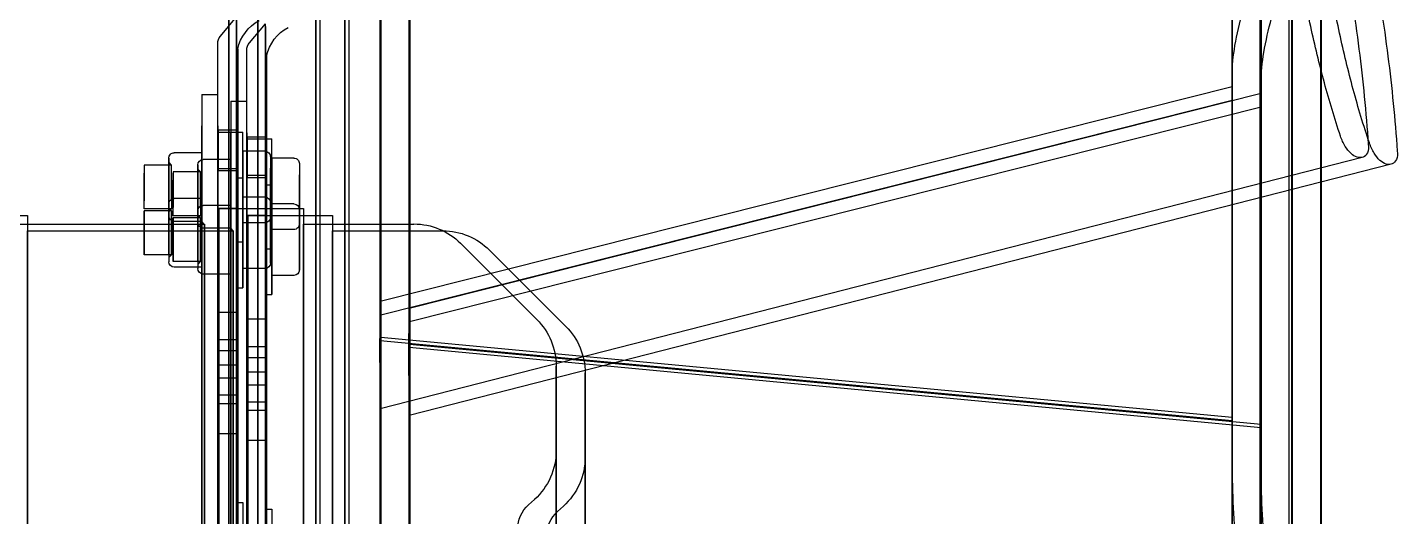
# Model space of a CAD drawing. Header units: millimetres. Extents: x -69706 to 52883, y -6882 to 68885.
# Drawn here: x 7236 to 7485.4, y 26263.3 to 26352.4 of the extents above; entities that cross this region are included whole.
import ezdxf

# ---------------------------------------------------------------- set-up
doc = ezdxf.new("R2010")
doc.units = ezdxf.units.MM
doc.layers.add('ac-SB', color=7, linetype='Continuous', lineweight=13)

# ---------------------------------------------------------------- blocks, each defined once
blk = doc.blocks.new('A$C15852BBE')
at = {"layer": 'ac-SB', "lineweight": -3}
for p, q in [((5901.4, 695.25), (5901.4, 1274.11)), ((5901.4, 1272.94), (5901.4, 694.09)), ((5906.66, 694.02), (5906.66, 1272.87)), ((5906.66, 1271.7), (5906.66, 692.85)), ((5899.81, 859.6), (5899.81, 1109.1)), ((5899.81, 1108.6), (5899.81, 859.1)), ((5905.08, 858.36), (5905.08, 1107.86)), ((5905.08, 1107.36), (5905.08, 857.86)), ((5903.39, 872.35), (5903.39, 1101.6)), ((5906.31, 1101.6), (5906.31, 872.35)), ((5908.66, 871.11), (5908.66, 1100.36)), ((5911.58, 1100.36), (5911.58, 871.11)), ((5903.39, 1095.85), (5903.39, 866.6)), ((5906.31, 866.6), (5906.31, 1095.85)), ((5908.66, 1094.61), (5908.66, 865.36)), ((5911.58, 865.36), (5911.58, 1094.61)), ((5887.81, 1080.8), (5887.81, 892.13)), ((5943.31, 1080.8), (5943.31, 892.13)), ((5887.81, 1078), (5887.81, 890.2)), ((5887.81, 890.2), (5887.81, 1078)), ((5893.08, 1079.56), (5893.08, 890.89)), ((5905.85, 894.79), (5905.85, 1078)), ((5906.31, 1078.84), (5906.31, 893.99)), ((5911.58, 1077.6), (5911.58, 892.75)), ((5943.31, 1078), (5943.31, 890.2)), ((5943.31, 890.2), (5943.31, 1078)), ((5887.81, 887.4), (5887.81, 1076.06)), ((5893.08, 1076.76), (5893.08, 888.96)), ((5893.08, 888.96), (5893.08, 1076.76)), ((5911.11, 893.55), (5911.11, 1076.76)), ((5943.31, 887.4), (5943.31, 1076.06)), ((5893.08, 886.16), (5893.08, 1074.83)), ((5905.85, 1073.4), (5905.85, 890.2)), ((5906.31, 889.35), (5906.31, 1074.21)), ((5911.58, 888.11), (5911.58, 1072.97)), ((5911.11, 1072.16), (5911.11, 888.96)), ((5873.81, 1067.71), (5873.81, 935.13)), ((5879.08, 1066.47), (5879.08, 933.9)), ((5841.81, 1052.11), (5841.81, 916.08)), ((5841.81, 916.08), (5841.81, 1052.11)), ((5847.08, 1050.87), (5847.08, 914.84)), ((5847.08, 914.85), (5847.08, 1050.87)), ((5841.81, 931.44), (5841.81, 1036.76)), ((5841.81, 1036.75), (5841.81, 931.44)), ((5847.08, 930.2), (5847.08, 1035.52)), ((5847.08, 1035.51), (5847.08, 930.2)), ((5707.78, 1010.12), (5707.78, 693.59)), ((5707.95, 691.6), (5707.95, 1010.3)), ((5901.4, 1010.3), (5901.4, 691.58)), ((5713.05, 1008.89), (5713.05, 692.35)), ((5713.22, 690.36), (5713.22, 1009.06)), ((5713.68, 1009.99), (5713.68, 695.07)), ((5718.78, 1009.89), (5718.78, 696.21)), ((5718.95, 1008.75), (5718.95, 693.83)), ((5724.04, 1008.65), (5724.04, 694.97)), ((5906.66, 1009.07), (5906.66, 690.34)), ((5873.7, 1005.5), (5873.7, 928.71)), ((5878.97, 1004.26), (5878.97, 927.47)), ((5884.76, 1003.64), (5884.76, 765.98)), ((5890.02, 1002.4), (5890.02, 764.74)), ((5884.76, 997.64), (5884.76, 832.91)), ((5873.81, 997.22), (5873.81, 923.54)), ((5879.08, 995.98), (5879.08, 922.3)), ((5885.55, 997.43), (5885.55, 835.89)), ((5890.02, 996.4), (5890.02, 831.67)), ((5890.81, 996.19), (5890.81, 834.66)), ((5899.77, 995.37), (5899.77, 858.84)), ((5899.96, 853.01), (5899.96, 995.89)), ((5903.39, 995.46), (5903.39, 857.32)), ((5899.81, 992.77), (5899.81, 887.32)), ((5903.22, 992.77), (5903.22, 892.21)), ((5905.04, 994.13), (5905.04, 857.6)), ((5905.23, 851.77), (5905.23, 994.65)), ((5908.66, 994.22), (5908.66, 856.08)), ((5905.08, 991.53), (5905.08, 886.08)), ((5908.48, 991.53), (5908.48, 890.97)), ((5903.22, 887.32), (5903.22, 975.43)), ((5899.77, 858.33), (5899.77, 972.83)), ((5908.48, 886.08), (5908.48, 974.19)), ((5885.55, 835.3), (5885.55, 970.77)), ((5899.96, 972.31), (5899.96, 852.48)), ((5905.04, 857.09), (5905.04, 971.59)), ((5905.23, 971.07), (5905.23, 851.24)), ((5890.81, 834.06), (5890.81, 969.53)), ((5873.7, 904.11), (5873.7, 962.69)), ((5873.81, 895.54), (5873.81, 964.08)), ((5879.08, 894.3), (5879.08, 962.84)), ((5878.97, 902.87), (5878.97, 961.46)), ((5718.78, 863.25), (5718.78, 959.21)), ((5724.04, 862.01), (5724.04, 957.97)), ((5718.78, 940.95), (5718.78, 953.6)), ((5873.81, 845.79), (5873.81, 954.73)), ((5879.08, 844.55), (5879.08, 953.49)), ((5898.81, 940.88), (5898.81, 953.11)), ((5899.81, 940.88), (5899.81, 953.11)), ((5724.04, 939.71), (5724.04, 952.36)), ((5904.08, 939.64), (5904.08, 951.87)), ((5905.08, 939.64), (5905.08, 951.87)), ((5718.78, 928.33), (5718.78, 940.95)), ((5718.78, 928.33), (5718.78, 940.95)), ((5846.84, 941.31), (5845.76, 940.33)), ((5846.84, 941.31), (5845.76, 940.33)), ((5899.81, 940.88), (5898.81, 940.88)), ((5718.78, 926.96), (5718.78, 939.83)), ((5718.78, 939.83), (5718.78, 927.77)), ((5724.04, 927.09), (5724.04, 939.71)), ((5724.04, 927.09), (5724.04, 939.71)), ((5724.05, 925.72), (5724.05, 938.59)), ((5724.05, 938.59), (5724.05, 926.53)), ((5852.1, 940.07), (5851.02, 939.09)), ((5852.1, 940.07), (5851.02, 939.09)), ((5905.08, 939.64), (5904.08, 939.64)), ((5718.78, 712.09), (5718.78, 934.86)), ((5718.78, 934.86), (5718.78, 928.33)), ((5724.04, 710.86), (5724.04, 933.62)), ((5724.04, 933.62), (5724.04, 927.09)), ((5873.81, 765.54), (5873.81, 935.13)), ((5879.08, 764.3), (5879.08, 933.9)), ((5841.81, 931.44), (5841.81, 931.44)), ((5718.78, 928.15), (5718.78, 928.33)), ((5718.78, 927.96), (5718.78, 928.15)), ((5718.78, 927.77), (5718.78, 927.96)), ((5718.78, 925.44), (5718.78, 927.77)), ((5847.08, 930.2), (5847.08, 930.2)), ((5899.81, 921.95), (5899.81, 928.37)), ((5899.81, 928.37), (5903.31, 928.37)), ((5899.81, 927.79), (5899.81, 921.37)), ((5903.31, 928.37), (5903.31, 927.79)), ((5903.31, 921.95), (5903.31, 928.36)), ((5903.31, 927.79), (5903.31, 921.39)), ((5718.77, 925.96), (5718.76, 925.98)), ((5873.82, 911.4), (5718.76, 925.98)), ((5718.78, 925.94), (5718.77, 925.96)), ((5718.78, 927), (5718.78, 925.92)), ((5718.78, 925.92), (5718.78, 925.94)), ((5718.78, 925.44), (5718.78, 925.92)), ((5718.78, 925.44), (5873.74, 910.87)), ((5724.05, 926.91), (5724.04, 927.09)), ((5724.05, 926.72), (5724.05, 926.91)), ((5724.05, 926.53), (5724.05, 926.72)), ((5724.05, 924.2), (5724.05, 926.53)), ((5724.05, 925.76), (5724.05, 924.68)), ((5905.08, 920.71), (5905.08, 927.13)), ((5905.08, 927.13), (5908.58, 927.13)), ((5905.08, 926.55), (5905.08, 920.13)), ((5908.58, 927.13), (5908.58, 926.55)), ((5908.58, 920.71), (5908.58, 927.12)), ((5908.58, 926.55), (5908.58, 920.15)), ((5695.11, 878.08), (5873.81, 923.82)), ((5724.04, 924.72), (5724.03, 924.74)), ((5879.08, 910.16), (5724.03, 924.74)), ((5724.05, 924.7), (5724.04, 924.72)), ((5724.05, 924.68), (5724.05, 924.7)), ((5724.05, 924.2), (5724.05, 924.68)), ((5724.05, 924.2), (5879.01, 909.63)), ((5873.81, 923.82), (5873.81, 918.93)), ((5899.81, 922.91), (5899.81, 916.08)), ((5899.81, 922.91), (5902.31, 922.91)), ((5902.31, 922.91), (5903.31, 922.91)), ((5903.31, 922.91), (5903.31, 916.08)), ((5903.31, 922.74), (5903.31, 922.89)), ((5700.38, 876.84), (5879.08, 922.59)), ((5879.08, 922.59), (5879.08, 917.69)), ((5899.81, 915.91), (5899.81, 922.74)), ((5899.81, 921.37), (5903.31, 921.37)), ((5903.31, 915.91), (5903.31, 922.74)), ((5903.31, 921.37), (5903.31, 921.95)), ((5905.08, 921.67), (5905.08, 914.84)), ((5905.08, 921.67), (5907.58, 921.67)), ((5905.08, 914.67), (5905.08, 921.5)), ((5907.58, 921.67), (5908.58, 921.67)), ((5908.58, 921.67), (5908.58, 914.84)), ((5908.58, 921.5), (5908.58, 921.65)), ((5908.58, 914.67), (5908.58, 921.5)), ((5908.58, 920.13), (5908.58, 920.71)), ((5873.81, 918.93), (5873.81, 765.54)), ((5899.81, 912.99), (5899.81, 918.29)), ((5899.81, 918.29), (5902.31, 918.29)), ((5902.31, 918.29), (5903.31, 918.29)), ((5903.31, 918.29), (5903.31, 916.58)), ((5903.31, 912.99), (5903.31, 918.27)), ((5905.08, 920.13), (5908.58, 920.13)), ((5841.81, 916.08), (5841.81, 916.08)), ((5873.7, 745.96), (5873.7, 916.49)), ((5879.08, 917.69), (5879.08, 764.3)), ((5899.81, 916.58), (5899.81, 911.29)), ((5899.81, 915.91), (5902.31, 915.91)), ((5902.31, 915.91), (5903.31, 915.91)), ((5903.31, 916.58), (5903.31, 911.3)), ((5903.31, 916.08), (5903.31, 915.92)), ((5905.08, 911.76), (5905.08, 917.05)), ((5905.08, 917.05), (5907.58, 917.05)), ((5905.08, 915.35), (5905.08, 910.05)), ((5907.58, 917.05), (5908.58, 917.05)), ((5908.58, 917.05), (5908.58, 915.35)), ((5908.58, 911.76), (5908.58, 917.04)), ((5908.58, 915.35), (5908.58, 910.06)), ((5847.08, 914.85), (5847.08, 914.84)), ((5878.97, 744.72), (5878.97, 915.25)), ((5899.81, 913.31), (5899.81, 907.28)), ((5899.81, 913.31), (5903.31, 913.31)), ((5903.31, 913.31), (5903.31, 907.28)), ((5903.31, 912.34), (5903.31, 913.3)), ((5903.31, 911.29), (5903.31, 912.99)), ((5905.08, 914.67), (5907.58, 914.67)), ((5907.58, 914.67), (5908.58, 914.67)), ((5908.58, 914.84), (5908.58, 914.68)), ((5873.74, 910.87), (5873.76, 911.05)), ((5873.76, 911.05), (5873.79, 911.22)), ((5873.79, 911.22), (5873.82, 911.4)), ((5899.81, 906.31), (5899.81, 912.34)), ((5899.81, 911.29), (5902.31, 911.29)), ((5902.31, 911.29), (5903.31, 911.29)), ((5903.31, 906.31), (5903.31, 912.34)), ((5905.08, 912.07), (5905.08, 906.04)), ((5905.08, 912.07), (5908.58, 912.07)), ((5905.08, 905.07), (5905.08, 911.1)), ((5908.58, 912.07), (5908.58, 906.04)), ((5908.58, 911.1), (5908.58, 912.06)), ((5908.58, 910.05), (5908.58, 911.76)), ((5908.58, 905.07), (5908.58, 911.1)), ((5879.01, 909.63), (5879.03, 909.81)), ((5879.03, 909.81), (5879.05, 909.98)), ((5879.05, 909.98), (5879.08, 910.16)), ((5905.08, 910.05), (5907.58, 910.05)), ((5907.58, 910.05), (5908.58, 910.05)), ((5718.78, 867.69), (5873.74, 906.78)), ((5724.05, 866.45), (5879.01, 905.54)), ((5845.33, 907.6), (5859.21, 893.71)), ((5845.33, 907.6), (5859.21, 893.71)), ((5850.59, 906.36), (5864.48, 892.47)), ((5850.59, 906.36), (5864.48, 892.47)), ((5899.81, 906.31), (5903.31, 906.31)), ((5903.31, 907.28), (5903.31, 906.33)), ((5908.58, 906.04), (5908.58, 905.09)), ((5873.82, 904.27), (5718.76, 865.16)), ((5879.08, 903.03), (5724.03, 863.92)), ((5905.08, 905.07), (5908.58, 905.07)), ((5898.81, 901.81), (5898.81, 881.81)), ((5898.81, 881.81), (5898.81, 901.81)), ((5899.81, 901.81), (5898.81, 901.81)), ((5899.81, 901.81), (5898.81, 901.81)), ((5899.81, 881.81), (5899.81, 901.81)), ((5899.81, 901.81), (5899.81, 881.81)), ((5904.08, 900.57), (5904.08, 880.57)), ((5904.08, 880.57), (5904.08, 900.57)), ((5905.08, 900.57), (5904.08, 900.57)), ((5905.08, 900.57), (5904.08, 900.57)), ((5905.08, 880.57), (5905.08, 900.57)), ((5905.08, 900.57), (5905.08, 880.57)), ((5894.81, 898.31), (5898.81, 898.31)), ((5894.81, 898.31), (5898.81, 898.31)), ((5898.81, 885.31), (5898.81, 898.31)), ((5898.81, 898.31), (5898.81, 885.31)), ((5906.31, 887.29), (5906.31, 898.06)), ((5906.31, 898.06), (5911.31, 898.06)), ((5873.81, 837.67), (5873.81, 895.63)), ((5873.81, 761.58), (5873.81, 895.6)), ((5873.81, 845.8), (5873.81, 895.54)), ((5893.81, 886.31), (5893.81, 897.31)), ((5893.81, 897.31), (5893.81, 886.31)), ((5899.08, 885.07), (5899.08, 896.07)), ((5899.08, 896.07), (5899.08, 885.07)), ((5900.08, 897.07), (5904.08, 897.07)), ((5900.08, 897.07), (5904.08, 897.07)), ((5904.08, 884.07), (5904.08, 897.07)), ((5904.08, 897.07), (5904.08, 884.07)), ((5906.31, 896.33), (5906.31, 885.56)), ((5911.58, 886.06), (5911.58, 896.82)), ((5911.58, 896.82), (5916.58, 896.82)), ((5911.81, 895.81), (5912.31, 896.31)), ((5911.81, 895.81), (5911.81, 894.58)), ((5911.81, 889.05), (5911.81, 895.81)), ((5911.81, 895.81), (5916.81, 895.81)), ((5911.81, 895.81), (5916.81, 895.81)), ((5912.31, 888.02), (5912.31, 897.06)), ((5912.31, 888.7), (5912.31, 896.31)), ((5912.31, 895.61), (5912.31, 886.56)), ((5916.81, 895.81), (5916.81, 887.81)), ((5916.81, 887.81), (5916.81, 895.81)), ((5917.58, 886.78), (5917.58, 895.82)), ((5879.08, 836.43), (5879.08, 894.39)), ((5879.08, 760.34), (5879.08, 894.36)), ((5879.08, 844.56), (5879.08, 894.3)), ((5898.81, 877.22), (5898.81, 893.45)), ((5899.81, 893.45), (5898.81, 893.45)), ((5899.81, 877.22), (5899.81, 893.45)), ((5905.85, 894.64), (5905.85, 894.79)), ((5905.85, 890.2), (5905.85, 894.64)), ((5906.31, 893.99), (5906.31, 893.84)), ((5911.11, 893.4), (5911.11, 893.55)), ((5911.11, 888.96), (5911.11, 893.4)), ((5911.58, 895.09), (5911.58, 884.32)), ((5911.81, 894.58), (5911.81, 887.81)), ((5912.31, 894.92), (5912.31, 887.31)), ((5917.08, 894.57), (5917.58, 895.07)), ((5917.08, 894.57), (5917.08, 893.34)), ((5917.08, 887.81), (5917.08, 894.57)), ((5917.08, 894.57), (5922.08, 894.57)), ((5917.08, 894.57), (5922.08, 894.57)), ((5917.08, 893.34), (5917.08, 886.57)), ((5917.58, 887.46), (5917.58, 895.07)), ((5917.58, 894.37), (5917.58, 885.32)), ((5917.58, 893.68), (5917.58, 886.07)), ((5922.08, 894.57), (5922.08, 886.57)), ((5922.08, 886.57), (5922.08, 894.57)), ((5873.7, 745.2), (5873.7, 892.31)), ((5878.97, 743.96), (5878.97, 891.07)), ((5903.22, 892.21), (5903.22, 892.05)), ((5904.08, 875.98), (5904.08, 892.22)), ((5905.08, 892.22), (5904.08, 892.22)), ((5905.08, 875.98), (5905.08, 892.22)), ((5908.48, 890.97), (5908.48, 890.81)), ((5911.58, 892.75), (5911.58, 892.6)), ((5887.81, 890.2), (5867.7, 890.2)), ((5887.81, 890.2), (5867.7, 890.2)), ((5893.08, 888.96), (5872.96, 888.96)), ((5893.08, 888.96), (5872.96, 888.96)), ((5893.81, 888.95), (5893.81, 880.03)), ((5894.81, 889.95), (5898.81, 889.95)), ((5898.81, 889.95), (5898.81, 879.4)), ((5898.81, 889.69), (5898.81, 873.45)), ((5899.81, 889.69), (5899.81, 873.45)), ((5900.08, 888.72), (5904.08, 888.72)), ((5904.08, 888.72), (5904.08, 878.16)), ((5904.08, 888.45), (5904.08, 872.22)), ((5905.08, 888.45), (5905.08, 872.22)), ((5943.31, 890.2), (5905.85, 890.2)), ((5943.31, 890.2), (5905.85, 890.2)), ((5906.31, 889.7), (5906.31, 877.26)), ((5906.31, 889.7), (5911.31, 889.7)), ((5906.31, 877.2), (5906.31, 889.65)), ((5948.58, 888.96), (5911.11, 888.96)), ((5948.58, 888.96), (5911.11, 888.96)), ((5911.58, 888.47), (5911.58, 876.02)), ((5911.58, 888.47), (5916.58, 888.47)), ((5911.58, 875.97), (5911.58, 888.41)), ((5911.81, 887.81), (5911.81, 889.05)), ((5911.81, 887.45), (5912.31, 887.95)), ((5912.31, 888.7), (5912.31, 878.25)), ((5912.31, 878.2), (5912.31, 888.66)), ((5912.31, 887.95), (5912.31, 882.85)), ((5903.01, 887.4), (5887.81, 887.4)), ((5908.28, 886.16), (5893.08, 886.16)), ((5893.81, 877.95), (5893.81, 886.88)), ((5898.81, 876.95), (5898.81, 887.51)), ((5899.08, 887.72), (5899.08, 878.79)), ((5899.08, 876.72), (5899.08, 885.64)), ((5903.22, 887.32), (5899.81, 887.32)), ((5904.08, 875.72), (5904.08, 886.27)), ((5908.48, 886.08), (5905.08, 886.08)), ((5906.31, 885.56), (5911.31, 885.56)), ((5911.81, 887.81), (5916.81, 887.81)), ((5911.81, 887.81), (5912.31, 887.31)), ((5911.81, 887.81), (5916.81, 887.81)), ((5911.81, 883.99), (5911.81, 887.45)), ((5911.81, 887.45), (5916.81, 887.45)), ((5911.81, 885.95), (5911.81, 882.92)), ((5916.81, 887.45), (5916.81, 880.96)), ((5916.81, 879.45), (5916.81, 885.95)), ((5917.08, 886.57), (5917.08, 887.81)), ((5917.08, 886.22), (5917.58, 886.72)), ((5917.08, 886.57), (5922.08, 886.57)), ((5917.08, 886.57), (5917.58, 886.07)), ((5917.08, 886.57), (5922.08, 886.57)), ((5917.08, 882.75), (5917.08, 886.22)), ((5917.08, 886.22), (5922.08, 886.22)), ((5917.58, 887.47), (5917.58, 877.01)), ((5917.58, 876.97), (5917.58, 887.42)), ((5917.58, 886.72), (5917.58, 881.61)), ((5922.08, 886.22), (5922.08, 879.72)), ((5970.01, 887.4), (5943.31, 887.4)), ((5894.81, 885.31), (5898.81, 885.31)), ((5894.81, 885.31), (5898.81, 885.31)), ((5900.08, 884.07), (5904.08, 884.07)), ((5900.08, 884.07), (5904.08, 884.07)), ((5911.58, 884.32), (5916.58, 884.32)), ((5911.81, 880.96), (5911.81, 883.99)), ((5911.81, 882.92), (5911.81, 879.45)), ((5912.31, 878.95), (5912.31, 884.06)), ((5917.08, 884.71), (5917.08, 881.68)), ((5922.08, 878.22), (5922.08, 884.71)), ((5899.81, 881.81), (5898.81, 881.81)), ((5899.81, 881.81), (5898.81, 881.81)), ((5899.81, 876.72), (5899.81, 880.53)), ((5899.81, 880.53), (5903.31, 880.53)), ((5903.31, 880.53), (5903.31, 877.34)), ((5903.31, 876.72), (5903.31, 880.52)), ((5905.08, 880.57), (5904.08, 880.57)), ((5905.08, 880.57), (5904.08, 880.57)), ((5917.08, 879.72), (5917.08, 882.75)), ((5917.08, 881.68), (5917.08, 878.22)), ((5917.58, 877.72), (5917.58, 882.82)), ((5899.81, 880.14), (5899.81, 875.41)), ((5899.81, 880.14), (5902.31, 880.14)), ((5899.81, 873.14), (5899.81, 877.87)), ((5902.31, 880.14), (5903.31, 880.14)), ((5903.31, 880.14), (5903.31, 875.41)), ((5903.31, 877.87), (5903.31, 880.12)), ((5903.31, 873.14), (5903.31, 877.87)), ((5905.08, 875.48), (5905.08, 879.29)), ((5905.08, 879.29), (5908.58, 879.29)), ((5905.08, 878.9), (5905.08, 874.17)), ((5905.08, 878.9), (5907.58, 878.9)), ((5907.58, 878.9), (5908.58, 878.9)), ((5908.58, 879.29), (5908.58, 876.1)), ((5908.58, 875.48), (5908.58, 879.28)), ((5908.58, 878.9), (5908.58, 874.17)), ((5908.58, 876.63), (5908.58, 878.89)), ((5911.81, 879.45), (5912.31, 878.95)), ((5911.81, 879.45), (5916.81, 879.45)), ((5917.08, 878.22), (5917.58, 877.72)), ((5917.08, 878.22), (5922.08, 878.22)), ((5894.81, 876.95), (5898.81, 876.95)), ((5899.81, 877.34), (5899.81, 873.53)), ((5900.08, 875.72), (5904.08, 875.72)), ((5903.31, 877.34), (5903.31, 873.54)), ((5903.31, 873.53), (5903.31, 876.72)), ((5903.31, 875.41), (5903.31, 873.15)), ((5905.08, 871.9), (5905.08, 876.63)), ((5905.08, 876.1), (5905.08, 872.29)), ((5906.31, 877.2), (5911.31, 877.2)), ((5908.58, 871.9), (5908.58, 876.63)), ((5908.58, 876.1), (5908.58, 872.31)), ((5908.58, 872.29), (5908.58, 875.48)), ((5911.58, 875.97), (5916.58, 875.97)), ((5899.81, 873.45), (5898.81, 873.45)), ((5899.81, 873.53), (5903.31, 873.53)), ((5899.81, 873.14), (5902.31, 873.14)), ((5902.31, 873.14), (5903.31, 873.14)), ((5908.58, 874.17), (5908.58, 871.91)), ((5873.81, 824.81), (5873.81, 872.17)), ((5873.81, 760.61), (5873.81, 872.17)), ((5879.08, 823.57), (5879.08, 870.93)), ((5879.08, 759.37), (5879.08, 870.93)), ((5905.08, 872.22), (5904.08, 872.22)), ((5905.08, 872.29), (5908.58, 872.29)), ((5905.08, 871.9), (5907.58, 871.9)), ((5907.58, 871.9), (5908.58, 871.9)), ((5718.78, 867.69), (5718.78, 866.58)), ((5718.78, 865.45), (5718.78, 867.69)), ((5718.78, 866.49), (5718.78, 866.58)), ((5718.78, 855.54), (5718.78, 866.58)), ((5718.78, 866.4), (5718.78, 866.49)), ((5718.78, 866.31), (5718.78, 866.4)), ((5718.78, 866.31), (5718.78, 854.79)), ((5718.78, 863.25), (5718.78, 866.31)), ((5718.78, 866.31), (5718.78, 854.79)), ((5718.78, 864.44), (5718.78, 865.44)), ((5718.78, 865.44), (5718.78, 865.35)), ((5724.05, 866.45), (5724.05, 865.34)), ((5724.05, 864.21), (5724.05, 866.45)), ((5906.31, 866.6), (5903.39, 866.6)), ((5718.77, 865.25), (5718.76, 865.16)), ((5718.78, 865.35), (5718.77, 865.25)), ((5718.78, 864.46), (5718.78, 855.54)), ((5724.04, 864.02), (5724.03, 863.92)), ((5724.04, 865.08), (5724.05, 865.16)), ((5724.04, 865.08), (5724.04, 853.55)), ((5724.04, 862.01), (5724.04, 865.08)), ((5724.04, 865.08), (5724.04, 853.55)), ((5724.05, 864.11), (5724.04, 864.02)), ((5724.05, 865.25), (5724.05, 865.34)), ((5724.05, 854.3), (5724.05, 865.34)), ((5724.05, 865.16), (5724.05, 865.25)), ((5724.05, 863.2), (5724.05, 864.2)), ((5724.05, 864.2), (5724.05, 864.11)), ((5724.05, 863.22), (5724.05, 854.3)), ((5911.58, 865.36), (5908.66, 865.36)), ((5902.9, 855.98), (5899.96, 852.48)), ((5718.78, 854.79), (5718.78, 846.49)), ((5724.04, 853.55), (5724.04, 845.25)), ((5908.17, 854.74), (5905.23, 851.24))]:
    blk.add_line(p, q, dxfattribs=at)
at = {"layer": 'ac-SB', "lineweight": -3, "extrusion": (0, 0, -1)}
for centre, major_axis, start_param, end_param in [((5842.81, 945.76), (-4.24, 4.24), 2.356194, 3.191122), ((5842.81, 945.76), (-4.24, 4.24), 2.356194, 3.191122), ((5848.08, 944.52), (-4.24, 4.24), 2.356194, 3.191122), ((5848.08, 944.52), (-4.24, 4.24), 2.356194, 3.191122), ((5853.81, 931.44), (8.49, 8.49), 3.926991, 4.761918), ((5853.81, 931.44), (8.49, 8.49), 3.926991, 4.761918), ((5859.08, 930.2), (8.49, 8.49), 3.926991, 4.761918), ((5859.08, 930.2), (8.49, 8.49), 3.926991, 4.761918), ((5689.58, 926.99), (20.65, 20.65), 0.785143, 0.819993), ((5694.84, 925.75), (-20.65, 20.65), 2.35594, 2.39079), ((5853.81, 916.08), (8.49, 8.49), 3.141593, 3.926991), ((5853.81, 916.08), (8.49, 8.49), 3.141593, 3.926991), ((5859.08, 914.84), (8.49, 8.49), 3.141593, 3.926991), ((5859.08, 914.84), (8.49, 8.49), 3.141593, 3.926991), ((5993.17, 909.24), (-84.47, 84.47), 5.456177, 5.477148), ((5998.44, 908), (-84.47, 84.47), 5.456177, 5.477148), ((5894.81, 897.31), (-0.707, 0.707), 5.500036, 7.068583), ((5894.81, 897.31), (0.707, 0.707), 3.929256, 5.497787), ((5911.31, 897.06), (0.707, 0.707), -0.785398, 0.785398), ((5900.08, 896.07), (-0.707, 0.707), 5.500036, 7.068583), ((5900.08, 896.07), (0.707, 0.707), 3.929256, 5.497787), ((5916.58, 895.82), (0.707, 0.707), -0.785398, 0.785398), ((5867.7, 902.2), (8.49, 8.49), 2.356194, 3.141593), ((5867.7, 902.2), (8.49, 8.49), 2.356194, 3.141593), ((5872.96, 900.96), (8.49, 8.49), 2.356194, 3.141593), ((5872.96, 900.96), (8.49, 8.49), 2.356194, 3.141593), ((5894.81, 888.95), (-0.707, 0.707), 5.497459, 7.068583), ((5900.08, 887.72), (-0.707, 0.707), 5.497459, 7.068583), ((5905.31, 889.35), (-0.707, 0.707), 1.35036, 2.356194), ((5910.58, 888.11), (-0.707, 0.707), 1.35036, 2.356194), ((5911.31, 888.7), (0.707, 0.707), -0.785398, 0.785398), ((5916.58, 887.47), (0.707, 0.707), -0.785398, 0.785398), ((5894.81, 886.31), (-0.707, 0.707), 3.926991, 5.495522), ((5894.81, 886.31), (0.707, 0.707), 2.356194, 3.924742), ((5903.01, 887.1), (0.212, 0.212), -0.785398, -0.028059), ((5908.28, 885.86), (0.212, 0.212), -0.785398, -0.028059), ((5911.31, 886.56), (-0.707, 0.707), 2.356194, 3.926991), ((5900.08, 885.07), (-0.707, 0.707), 3.926991, 5.495522), ((5900.08, 885.07), (0.707, 0.707), 2.356194, 3.924742), ((5916.58, 885.32), (-0.707, 0.707), 2.356194, 3.926991), ((5894.81, 877.95), (0.707, 0.707), 2.356194, 3.927301), ((5911.31, 878.2), (0.707, 0.707), 0.785398, 2.356194), ((5900.08, 876.72), (0.707, 0.707), 2.356194, 3.927301), ((5916.58, 876.97), (-0.707, 0.707), 2.356194, 3.926991), ((5704.14, 864.45), (-10.35, 10.35), 2.307334, 2.356611), ((5709.4, 863.21), (-10.35, 10.35), 2.307334, 2.356611), ((5892.13, 860.05), (-5.54, 5.54), 2.577454, 3.431633), ((5891.81, 859.1), (-5.66, 5.66), 2.356194, 2.452317), ((5661.83, 855.54), (40.27, 40.27), 0.785401, 0.798649), ((5897.4, 858.81), (-5.54, 5.54), 2.577454, 3.431633), ((5901.3, 857.32), (1.48, 1.48), 0.785398, 1.483785), ((5897.08, 857.86), (5.66, 5.66), 0.785398, 0.881521), ((5906.57, 856.08), (-1.48, 1.48), 2.356194, 3.054582), ((5667.09, 854.3), (-40.27, 40.27), 2.356198, 2.369445)]:
    blk.add_ellipse(centre, major_axis=major_axis, ratio=1, start_param=start_param, end_param=end_param, dxfattribs=at)
at = {"layer": 'ac-SB', "lineweight": -3}
for points, knots in [([(5718.78, 934.86), (5718.78, 940.2), (5717.98, 951.57), (5715.8, 968.52), (5713.7, 986.54), (5712.14, 998.55), (5711.24, 1004.87)], [0, 0, 0, 0, 0.227239, 0.48461, 0.727743, 1, 1, 1, 1]), ([(5724.04, 933.62), (5724.04, 938.96), (5723.24, 950.33), (5721.07, 967.28), (5718.96, 985.3), (5717.41, 997.31), (5716.5, 1003.64)], [0, 0, 0, 0, 0.227239, 0.48461, 0.727743, 1, 1, 1, 1]), ([(5873.82, 911.4), (5873.74, 916.91), (5873.68, 927.79), (5873.75, 944.31), (5873.81, 955.32), (5873.81, 960.95)], [0, 0, 0, 0, 0.333543, 0.659006, 1, 1, 1, 1]), ([(5879.08, 910.16), (5879, 915.67), (5878.94, 926.55), (5879.02, 943.07), (5879.08, 954.08), (5879.08, 959.71)], [0, 0, 0, 0, 0.333543, 0.659006, 1, 1, 1, 1]), ([(5873.81, 935.13), (5873.81, 932.54), (5873.77, 927.26), (5873.7, 919.17), (5873.7, 913.68), (5873.74, 910.87)], [0, 0, 0, 0, 0.320472, 0.652585, 1, 1, 1, 1]), ([(5879.08, 933.9), (5879.08, 931.3), (5879.04, 926.02), (5878.96, 917.93), (5878.97, 912.44), (5879.01, 909.63)], [0, 0, 0, 0, 0.320472, 0.652585, 1, 1, 1, 1]), ([(5873.81, 895.59), (5873.81, 898.42), (5873.88, 904.08), (5873.96, 912.8), (5873.91, 918.67), (5873.88, 921.72)], [0, 0, 0, 0, 0.32514, 0.649804, 1, 1, 1, 1]), ([(5879.08, 894.35), (5879.08, 897.18), (5879.15, 902.85), (5879.23, 911.56), (5879.18, 917.44), (5879.15, 920.49)], [0, 0, 0, 0, 0.32514, 0.649804, 1, 1, 1, 1]), ([(5873.81, 895.54), (5873.81, 896.72), (5873.77, 899.13), (5873.69, 902.88), (5873.7, 905.45), (5873.74, 906.78)], [0, 0, 0, 0, 0.314434, 0.645684, 1, 1, 1, 1]), ([(5879.08, 894.3), (5879.08, 895.48), (5879.04, 897.9), (5878.96, 901.64), (5878.97, 904.21), (5879.01, 905.54)], [0, 0, 0, 0, 0.314434, 0.645684, 1, 1, 1, 1]), ([(5873.82, 904.27), (5873.74, 900.46), (5873.68, 893.17), (5873.75, 882.47), (5873.81, 875.58), (5873.81, 872.17)], [0, 0, 0, 0, 0.356255, 0.68123, 1, 1, 1, 1]), ([(5879.08, 903.03), (5879.01, 899.22), (5878.94, 891.93), (5879.02, 881.23), (5879.08, 874.34), (5879.08, 870.93)], [0, 0, 0, 0, 0.356255, 0.68123, 1, 1, 1, 1]), ([(5693.99, 875.67), (5693.95, 876.19), (5693.9, 877.15), (5694.86, 878.16), (5696.12, 878.13), (5697.28, 877.34), (5698.31, 875.99), (5698.83, 874.84), (5699.05, 874.19)], [0, 0, 0, 0, 0.179014, 0.303653, 0.424662, 0.575478, 0.765393, 1, 1, 1, 1]), ([(5718.78, 708.89), (5718.78, 712.26), (5718.34, 719.44), (5716.84, 730.89), (5714.99, 743.86), (5713.09, 758.37), (5710.8, 774.04), (5708.03, 790.37), (5704.84, 807.02), (5701.46, 823.9), (5698.21, 841.01), (5695.55, 858.29), (5694.38, 869.89), (5693.99, 875.67)], [0, 0, 0, 0, 0.059912, 0.127754, 0.205219, 0.292866, 0.387849, 0.486882, 0.58733, 0.689237, 0.792864, 0.89696, 1, 1, 1, 1]), ([(5699.25, 874.43), (5699.22, 874.96), (5699.17, 875.91), (5700.12, 876.92), (5701.39, 876.89), (5702.54, 876.1), (5703.58, 874.75), (5704.09, 873.6), (5704.31, 872.95)], [0, 0, 0, 0, 0.179014, 0.303653, 0.424662, 0.575478, 0.765393, 1, 1, 1, 1]), ([(5699.05, 874.19), (5700.13, 870.99), (5702.12, 864.38), (5704.59, 854.09), (5706.67, 843.24), (5708.45, 831.8), (5709.97, 819.86), (5711.28, 807.56), (5712.44, 794.97), (5713.51, 781.95), (5714.58, 768.2), (5715.75, 753.58), (5717.18, 738.7), (5718.4, 724.8), (5718.78, 716.03), (5718.78, 712.09)], [0, 0, 0, 0, 0.06196, 0.126404, 0.193818, 0.264603, 0.338595, 0.414349, 0.491325, 0.570429, 0.653844, 0.744147, 0.839232, 0.927848, 1, 1, 1, 1]), ([(5724.04, 707.65), (5724.04, 711.02), (5723.61, 718.21), (5722.1, 729.65), (5720.25, 742.62), (5718.36, 757.13), (5716.07, 772.8), (5713.3, 789.14), (5710.11, 805.78), (5706.72, 822.66), (5703.48, 839.77), (5700.81, 857.05), (5699.65, 868.65), (5699.25, 874.43)], [0, 0, 0, 0, 0.059912, 0.127754, 0.205219, 0.292866, 0.387849, 0.486882, 0.58733, 0.689237, 0.792864, 0.89696, 1, 1, 1, 1]), ([(5704.31, 872.95), (5705.4, 869.75), (5707.38, 863.14), (5709.85, 852.86), (5711.94, 842), (5713.71, 830.56), (5715.23, 818.62), (5716.55, 806.32), (5717.71, 793.73), (5718.78, 780.71), (5719.85, 766.96), (5721.02, 752.34), (5722.45, 737.46), (5723.67, 723.56), (5724.04, 714.79), (5724.04, 710.86)], [0, 0, 0, 0, 0.06196, 0.126404, 0.193818, 0.264603, 0.338595, 0.414349, 0.491325, 0.570429, 0.653844, 0.744147, 0.839232, 0.927848, 1, 1, 1, 1]), ([(5718.78, 863.25), (5718.78, 861.4), (5718.33, 857.42), (5716.87, 851.28), (5715.05, 844.56), (5713.15, 837.42), (5710.85, 830.16), (5708.09, 823.06), (5704.93, 816.31), (5701.6, 810.02), (5698.43, 804.28), (5695.78, 799.18), (5694.43, 795.92), (5693.99, 794.41)], [0, 0, 0, 0, 0.075398, 0.16188, 0.257252, 0.358593, 0.462854, 0.567144, 0.668707, 0.766161, 0.856816, 0.935927, 1, 1, 1, 1]), ([(5724.04, 862.01), (5724.04, 860.16), (5723.6, 856.18), (5722.13, 850.04), (5720.31, 843.32), (5718.41, 836.18), (5716.12, 828.92), (5713.36, 821.82), (5710.2, 815.07), (5706.87, 808.78), (5703.69, 803.04), (5701.05, 797.94), (5699.7, 794.68), (5699.25, 793.17)], [0, 0, 0, 0, 0.075398, 0.16188, 0.257252, 0.358593, 0.462854, 0.567144, 0.668707, 0.766161, 0.856816, 0.935927, 1, 1, 1, 1])]:
    blk.add_open_spline(points, degree=3, knots=knots, dxfattribs=at)
for points in [[(5718.78, 940.95), (5718.78, 940.7), (5718.78, 940.46), (5718.78, 940.21)], [(5724.04, 939.71), (5724.04, 939.46), (5724.05, 939.22), (5724.05, 938.97)], [(5873.88, 921.72), (5873.88, 922.1), (5873.85, 922.48), (5873.85, 922.85)], [(5879.15, 920.49), (5879.14, 920.86), (5879.11, 921.24), (5879.11, 921.61)]]:
    blk.add_open_spline(points, degree=3, dxfattribs=at)

msp = doc.modelspace()

# ---------------------------------------------------------------- block references
at = {"layer": 'ac-SB', "rotation": 180}
msp.add_blockref('A$C15852BBE', (13179.315, 27205.514), dxfattribs=at)

doc.saveas('drawing.dxf')
